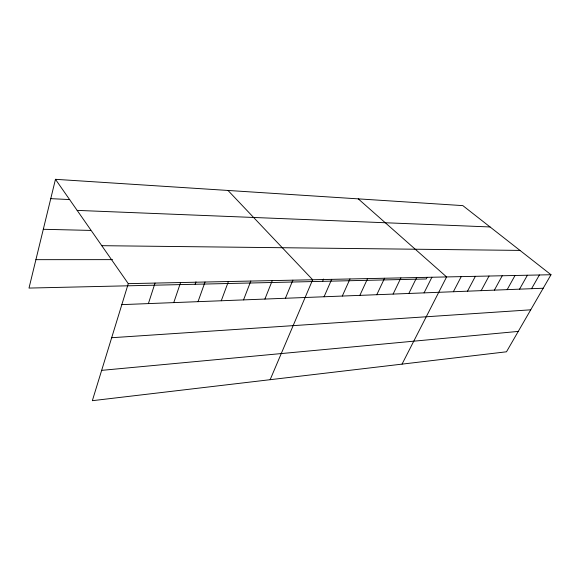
<?xml version="1.0" encoding="UTF-8"?>
<svg xmlns="http://www.w3.org/2000/svg" width="580" height="580" viewBox="0 0 580 580"><rect width="100%" height="100%" fill="white"/><g stroke="black" fill="none" stroke-linecap="round" stroke-linejoin="round"><path stroke-width="0.87" d="M55.462 179.314L128.274 283.642L92.343 400.686L506.478 351.799L551 274.731L462.833 205.617L55.462 179.314L29 288.071L426.257 278.965L427.061 277.349M148.386 303.594L155.034 283.076M173.754 302.608L180.597 282.54M195.112 284.265L195.968 281.815M198.026 301.665L205.023 282.025M221.263 300.759L228.404 281.532M243.535 299.896L250.806 281.061M264.9 299.062L272.274 280.604M285.411 298.265L292.878 280.169M270.142 379.697L312.663 279.756L227.991 190.45M322.596 281.336L323.596 279.024M324.068 296.764L331.688 279.35M342.301 296.054L349.979 278.965M359.861 295.372L367.589 278.596M376.783 294.712L384.554 278.24M393.102 294.075L400.903 277.892M408.849 293.465L416.672 277.559M424.06 292.871L431.897 277.24M402.034 364.131L446.6 276.928L358.251 198.86M453.372 291.733L461.23 276.624M467.502 291.182L475.368 276.327M481.161 290.652L489.027 276.036M494.377 290.138L502.236 275.761M507.174 289.637L515.018 275.493M519.557 289.159L527.394 275.232M531.563 288.688L539.385 274.978M101.659 370.359L518.259 331.412M111.672 337.727L530.736 309.814M121.836 304.63L543.199 288.238M128.274 283.642L551 274.731M35.909 259.666L112.563 259.637M101.783 245.681L519.97 250.408M43.304 229.288L90.531 230.412M77.154 210.388L490.057 226.954M50.757 198.65L69.716 199.571"/></g></svg>
